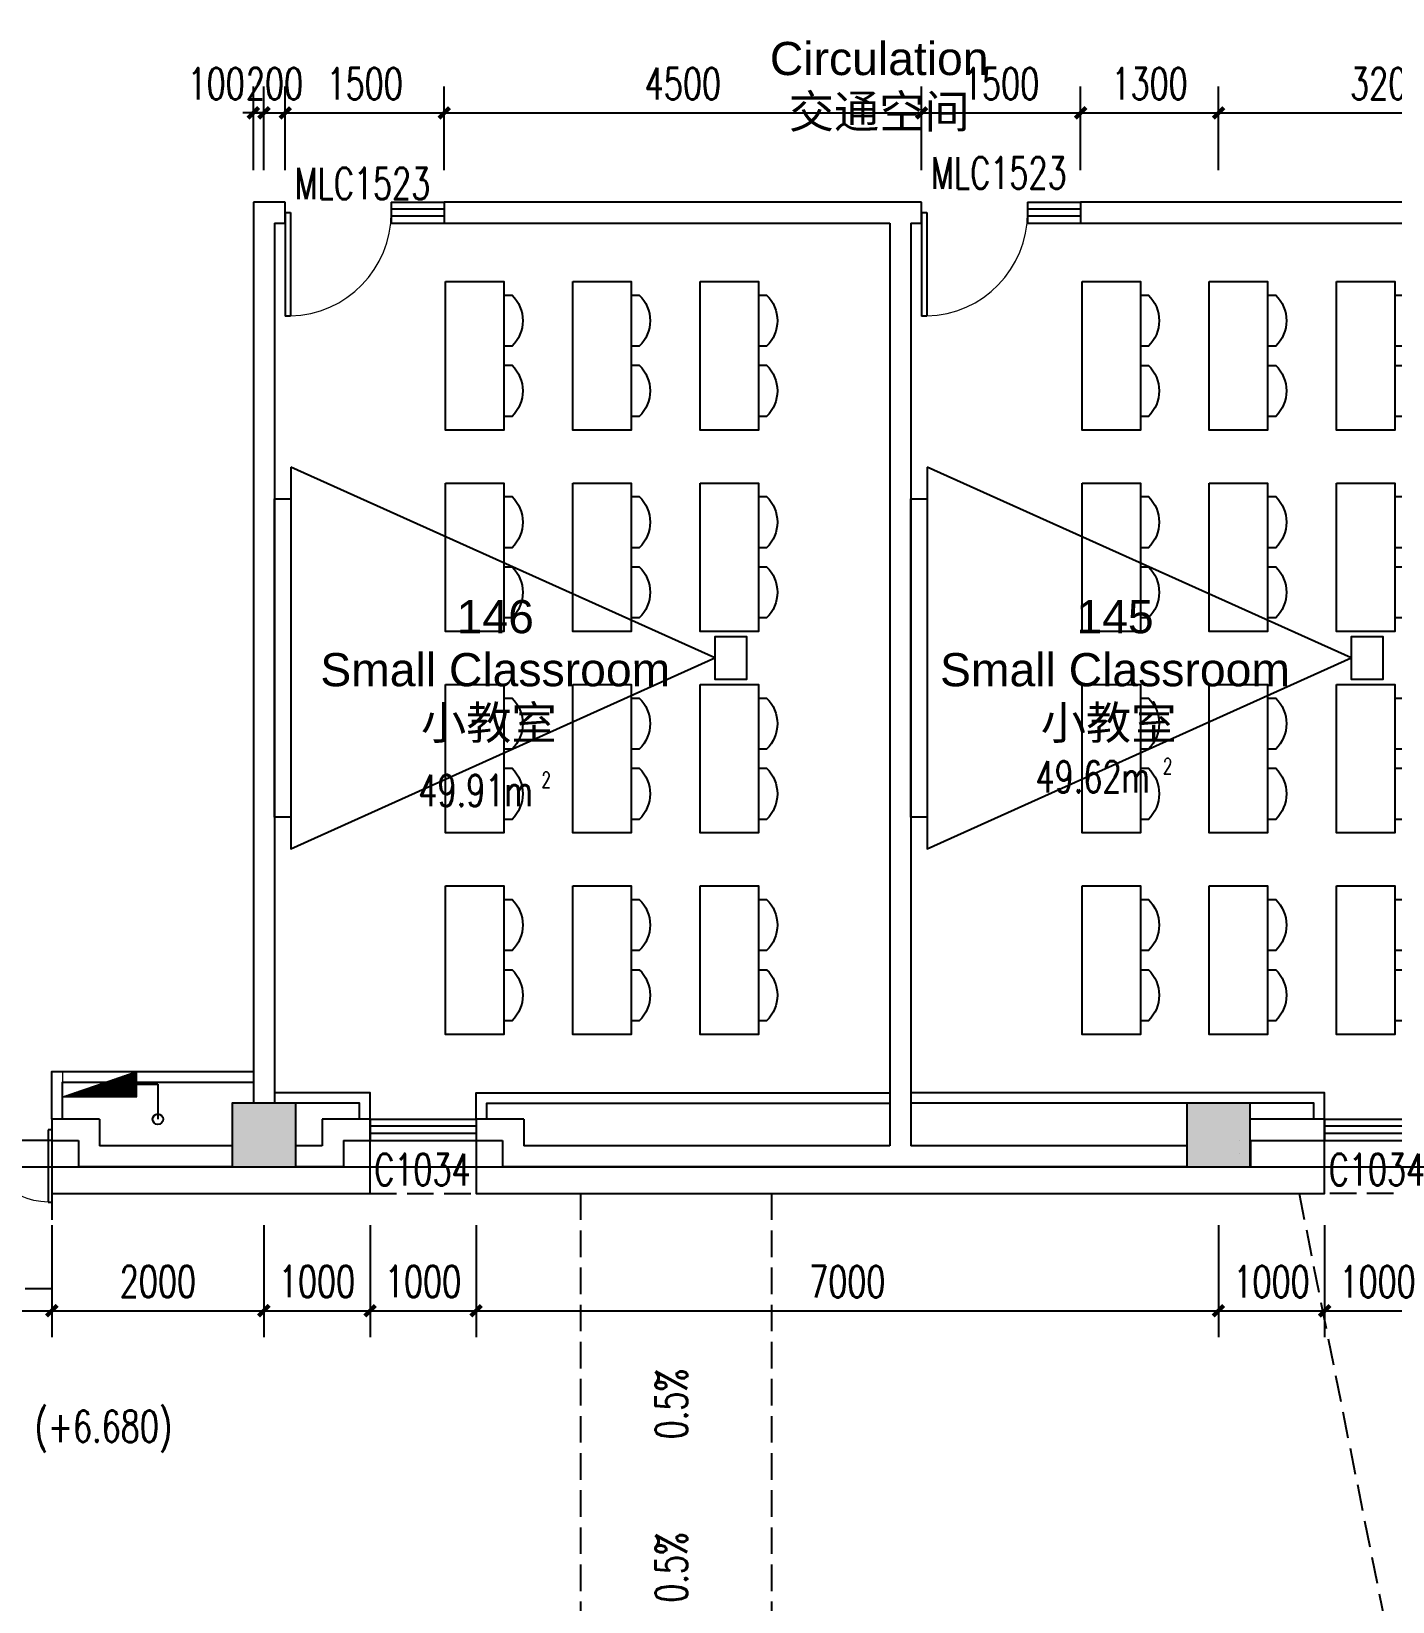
# Model space of a CAD drawing. Header units: inches. Extents: x -97096 to 280004, y -37912 to 97116.
# Drawn here: x -41192 to -28359, y 25900 to 40709 of the extents above; entities that cross this region are included whole.
import ezdxf
from ezdxf.enums import TextEntityAlignment as Align

# ---------------------------------------------------------------- set-up
doc = ezdxf.new("R2010")
doc.units = ezdxf.units.IN
doc.header["$LTSCALE"] = 1000
doc.header["$MEASUREMENT"] = 0
doc.linetypes.add('DASH', pattern=[0.35, 0.25, -0.1])
for name, color, linetype in [('A-DETL-NOTE', 1, 'Continuous'), ('an-furniture', 253, 'Continuous'), ('COLUMN', 2, 'Continuous'), ('DIM_SYMB', 3, 'Continuous'), ('PUB_DIM', 3, 'Continuous'), ('PUB_HATCH', 253, 'Continuous'), ('PUB_TEXT', 7, 'Continuous'), ('S-XP', 1, 'Continuous'), ('S-XP-LG', 32, 'Continuous'), ('SEE', 5, 'Continuous'), ('SLAB', 60, 'Continuous'), ('SPACE', 7, 'Continuous'), ('STAIR', 3, 'Continuous'), ('SURFACE', 6, 'Continuous'), ('SURFACE-INT', 62, 'Continuous'), ('WALL', 2, 'Continuous'), ('WINDOW', 4, 'Continuous'), ('WINDOW_TEXT', 7, 'Continuous')]:
    doc.layers.add(name, color=color, linetype=linetype)
doc.layers.add('S-XIAO', color=30, linetype='Continuous', lineweight=5)
doc.styles.add('510p-01$0$Arial_2', font='arial.ttf', dxfattribs={"height": 6.392964})
doc.styles.add('510p-01$0$MRY-Bullet', font='arial.ttf')
doc.styles.add('_TCH_DIM', font='SIMPLEX', dxfattribs={"bigfont": 'GBCBIG'})
doc.styles.add('_TCH_DIM_T3', font='SIMPLEX', dxfattribs={"width": 0.705882, "bigfont": 'GBCBIG'})
doc.styles.add('_TCH_SPACE', font='SIMPLEX', dxfattribs={"bigfont": 'GBCBIG'})
doc.styles.add('_TCH_WINDOW', font='SIMPLEX', dxfattribs={"bigfont": 'GBCBIG'})
doc.dimstyles.new('_TCH_ARCH&&100', dxfattribs={"dimtxt": 297.5, "dimasz": 100, "dimexe": 250, "dimexo": 300, "dimgap": 126.25, "dimtad": 1, "dimdec": 0, "dimzin": 0, "dimdsep": 46, "dimtxsty": '_TCH_DIM_T3', "dimblk": 'ARCHTICK', "dimcen": 0.09, "dimclrt": 7, "dimazin": 2, "dimtfac": 1, "dimtdec": 0, "dimtix": 1, "dimtmove": 2, "dimatfit": 3, "dimfxl": 1, "dimtolj": 1, "dimtzin": 0, "dimarcsym": 0})

# ---------------------------------------------------------------- blocks, each defined once
blk = doc.blocks.new('sm-clsrm')
at = {"layer": 'an-furniture'}
for points in [[(-4563, 2640), (-4639, 2640, -0.421053), (-4639, 3122), (-4563, 3122)], [(-3363, 2640), (-3439, 2640, -0.421053), (-3439, 3122), (-3363, 3122)], [(-2163, 2640), (-2239, 2640, -0.421053), (-2239, 3122), (-2163, 3122)], [(-4563, 1978), (-4639, 1978, -0.421053), (-4639, 2460), (-4563, 2460)], [(-3363, 1978), (-3439, 1978, -0.421053), (-3439, 2460), (-3363, 2460)], [(-2163, 1978), (-2239, 1978, -0.421053), (-2239, 2460), (-2163, 2460)], [(-4563, 740), (-4639, 740, -0.421053), (-4639, 1222), (-4563, 1222)], [(-3363, 740), (-3439, 740, -0.421053), (-3439, 1222), (-3363, 1222)], [(-2163, 740), (-2239, 740, -0.421053), (-2239, 1222), (-2163, 1222)], [(-4563, 78), (-4639, 78, -0.421053), (-4639, 560), (-4563, 560)], [(-3363, 78), (-3439, 78, -0.421053), (-3439, 560), (-3363, 560)], [(-2163, 78), (-2239, 78, -0.421053), (-2239, 560), (-2163, 560)], [(-4563, -1160), (-4639, -1160, -0.421053), (-4639, -678), (-4563, -678)], [(-3363, -1160), (-3439, -1160, -0.421053), (-3439, -678), (-3363, -678)], [(-2163, -1160), (-2239, -1160, -0.421053), (-2239, -678), (-2163, -678)], [(-4563, -1822), (-4639, -1822, -0.421053), (-4639, -1340), (-4563, -1340)], [(-3363, -1822), (-3439, -1822, -0.421053), (-3439, -1340), (-3363, -1340)], [(-2163, -1822), (-2239, -1822, -0.421053), (-2239, -1340), (-2163, -1340)], [(-4563, -3060), (-4639, -3060, -0.421053), (-4639, -2578), (-4563, -2578)], [(-3363, -3060), (-3439, -3060, -0.421053), (-3439, -2578), (-3363, -2578)], [(-2163, -3060), (-2239, -3060, -0.421053), (-2239, -2578), (-2163, -2578)], [(-4563, -3722), (-4639, -3722, -0.421053), (-4639, -3240), (-4563, -3240)], [(-3363, -3722), (-3439, -3722, -0.421053), (-3439, -3240), (-3363, -3240)], [(-2163, -3722), (-2239, -3722, -0.421053), (-2239, -3240), (-2163, -3240)]]:
    blk.add_lwpolyline(points, format="xyb", dxfattribs=at)
for points in [[(-4013, 1850), (-4563, 1850), (-4563, 3250), (-4013, 3250)], [(-2813, 1850), (-3363, 1850), (-3363, 3250), (-2813, 3250)], [(-1613, 1850), (-2163, 1850), (-2163, 3250), (-1613, 3250)], [(-152, -2100), (-152, 1500), (-4152, -300), (-4152, -100), (-4452, -100), (-4452, -500), (-4152, -500), (-4152, -300)], [(-4013, -50), (-4563, -50), (-4563, 1350), (-4013, 1350)], [(-2813, -50), (-3363, -50), (-3363, 1350), (-2813, 1350)], [(-1613, -50), (-2163, -50), (-2163, 1350), (-1613, 1350)], [(-152, 1200), (0, 1200), (0, -1800), (-152, -1800)], [(-4013, -1950), (-4563, -1950), (-4563, -550), (-4013, -550)], [(-2813, -1950), (-3363, -1950), (-3363, -550), (-2813, -550)], [(-1613, -1950), (-2163, -1950), (-2163, -550), (-1613, -550)], [(-4013, -3850), (-4563, -3850), (-4563, -2450), (-4013, -2450)], [(-2813, -3850), (-3363, -3850), (-3363, -2450), (-2813, -2450)], [(-1613, -3850), (-2163, -3850), (-2163, -2450), (-1613, -2450)]]:
    blk.add_lwpolyline(points, close=True, dxfattribs=at)
blk = doc.blocks.new('xiao2')
at = {"layer": 'S-XIAO', "linetype": 'Continuous'}
h = blk.add_hatch(dxfattribs=at)
h.set_pattern_fill('ANSI31', color=256, scale=10, angle=152.1447, style=0)
h.set_pattern_definition([(44.999815, (55471.2533, 434076.4532), (-0.8838806224, 0.8838863305), [])])
h.paths.add_polyline_path([(-345224, 932668), (-344524, 932668), (-344524, 932908)])
blk.add_lwpolyline([(-345224, 932668), (-344524, 932668), (-344524, 932908), (-345224, 932908)], close=True, dxfattribs=at)
at = {"layer": 'S-XP'}
for p, q in [((-344524, 932788), (-344324, 932788)), ((-344324, 932788), (-344324, 932458, -1000))]:
    blk.add_line(p, q, dxfattribs=at)
at = {"layer": 'S-XP-LG'}
blk.add_circle((-344324, 932458, -1000), 50, dxfattribs=at)
blk = doc.blocks.new('510p-01$0$material tag')
blk = doc.blocks.new('_ArchTick')
at = {"color": 0, "linetype": 'ByBlock', "const_width": 0.4}
blk.add_lwpolyline([(-0.5, -0.5), (0.5, 0.5)], dxfattribs=at)
blk = doc.blocks.new('*D412')
at = {"layer": 'Defpoints', "color": 0, "transparency": 16777216}
for p in [(-39000, 39941), (-39100, 39100), (-39000, 39100)]:
    blk.add_point(p, dxfattribs=at)
at = {"layer": 'PUB_DIM', "color": 0, "lineweight": -2, "transparency": 16777216}
for p, q in [((-39100, 39400), (-39100, 40191)), ((-39000, 39400), (-39000, 40191)), ((-39100, 39941), (-39200, 39941)), ((-39100, 39941), (-39000, 39941)), ((-39000, 39941), (-38900, 39941))]:
    blk.add_line(p, q, dxfattribs=at)
at = {"layer": 'PUB_DIM', "color": 0, "lineweight": -2, "transparency": 16777216, "xscale": 100, "yscale": 100, "zscale": 100}
blk.add_blockref('_ArchTick', (-39100, 39941), dxfattribs=at)
at = {"layer": 'PUB_DIM', "color": 0, "lineweight": -2, "transparency": 16777216, "xscale": 100, "yscale": 100, "zscale": 100, "rotation": 180}
blk.add_blockref('_ArchTick', (-39000, 39941), dxfattribs=at)
at = {"layer": 'PUB_DIM', "color": 7, "transparency": 16777216, "insert": (-39450, 40216), "char_height": 297.5, "attachment_point": 5, "style": '_TCH_DIM_T3'}
blk.add_mtext('\\A1;100', dxfattribs=at)
blk = doc.blocks.new('*D413')
at = {"layer": 'Defpoints', "color": 0, "transparency": 16777216}
for p in [(-38800, 39941), (-39000, 39100), (-38800, 39100)]:
    blk.add_point(p, dxfattribs=at)
at = {"layer": 'PUB_DIM', "color": 0, "lineweight": -2, "transparency": 16777216}
for p, q in [((-39000, 39400), (-39000, 40191)), ((-38800, 39400), (-38800, 40191)), ((-39000, 39941), (-39100, 39941)), ((-39000, 39941), (-38800, 39941)), ((-38800, 39941), (-38700, 39941))]:
    blk.add_line(p, q, dxfattribs=at)
at = {"layer": 'PUB_DIM', "color": 0, "lineweight": -2, "transparency": 16777216, "xscale": 100, "yscale": 100, "zscale": 100}
blk.add_blockref('_ArchTick', (-39000, 39941), dxfattribs=at)
at = {"layer": 'PUB_DIM', "color": 0, "lineweight": -2, "transparency": 16777216, "xscale": 100, "yscale": 100, "zscale": 100, "rotation": 180}
blk.add_blockref('_ArchTick', (-38800, 39941), dxfattribs=at)
at = {"layer": 'PUB_DIM', "color": 7, "transparency": 16777216, "insert": (-38900, 40216), "char_height": 297.5, "attachment_point": 5, "style": '_TCH_DIM_T3'}
blk.add_mtext('\\A1;200', dxfattribs=at)
blk = doc.blocks.new('*D414')
at = {"layer": 'Defpoints', "color": 0, "transparency": 16777216}
for p in [(-37300, 39941), (-38800, 39100), (-37300, 39100)]:
    blk.add_point(p, dxfattribs=at)
at = {"layer": 'PUB_DIM', "color": 0, "lineweight": -2, "transparency": 16777216}
for p, q in [((-38800, 39400), (-38800, 40191)), ((-37300, 39400), (-37300, 40191)), ((-38800, 39941), (-37300, 39941))]:
    blk.add_line(p, q, dxfattribs=at)
at = {"layer": 'PUB_DIM', "color": 0, "lineweight": -2, "transparency": 16777216, "xscale": 100, "yscale": 100, "zscale": 100, "rotation": 180}
blk.add_blockref('_ArchTick', (-38800, 39941), dxfattribs=at)
at = {"layer": 'PUB_DIM', "color": 0, "lineweight": -2, "transparency": 16777216, "xscale": 100, "yscale": 100, "zscale": 100}
blk.add_blockref('_ArchTick', (-37300, 39941), dxfattribs=at)
at = {"layer": 'PUB_DIM', "color": 7, "transparency": 16777216, "insert": (-38050, 40216), "char_height": 297.5, "attachment_point": 5, "style": '_TCH_DIM_T3'}
blk.add_mtext('\\A1;1500', dxfattribs=at)
blk = doc.blocks.new('*D415')
at = {"layer": 'Defpoints', "color": 0, "transparency": 16777216}
for p in [(-32800, 39941), (-37300, 39100), (-32800, 39100)]:
    blk.add_point(p, dxfattribs=at)
at = {"layer": 'PUB_DIM', "color": 0, "lineweight": -2, "transparency": 16777216}
for p, q in [((-37300, 39400), (-37300, 40191)), ((-32800, 39400), (-32800, 40191)), ((-37300, 39941), (-32800, 39941))]:
    blk.add_line(p, q, dxfattribs=at)
at = {"layer": 'PUB_DIM', "color": 0, "lineweight": -2, "transparency": 16777216, "xscale": 100, "yscale": 100, "zscale": 100, "rotation": 180}
blk.add_blockref('_ArchTick', (-37300, 39941), dxfattribs=at)
at = {"layer": 'PUB_DIM', "color": 0, "lineweight": -2, "transparency": 16777216, "xscale": 100, "yscale": 100, "zscale": 100}
blk.add_blockref('_ArchTick', (-32800, 39941), dxfattribs=at)
at = {"layer": 'PUB_DIM', "color": 7, "transparency": 16777216, "insert": (-35050, 40216), "char_height": 297.5, "attachment_point": 5, "style": '_TCH_DIM_T3'}
blk.add_mtext('\\A1;4500', dxfattribs=at)
blk = doc.blocks.new('*D416')
at = {"layer": 'Defpoints', "color": 0, "transparency": 16777216}
for p in [(-31300, 39941), (-32800, 39100), (-31300, 39100)]:
    blk.add_point(p, dxfattribs=at)
at = {"layer": 'PUB_DIM', "color": 0, "lineweight": -2, "transparency": 16777216}
for p, q in [((-32800, 39400), (-32800, 40191)), ((-31300, 39400), (-31300, 40191)), ((-32800, 39941), (-31300, 39941))]:
    blk.add_line(p, q, dxfattribs=at)
at = {"layer": 'PUB_DIM', "color": 0, "lineweight": -2, "transparency": 16777216, "xscale": 100, "yscale": 100, "zscale": 100, "rotation": 180}
blk.add_blockref('_ArchTick', (-32800, 39941), dxfattribs=at)
at = {"layer": 'PUB_DIM', "color": 0, "lineweight": -2, "transparency": 16777216, "xscale": 100, "yscale": 100, "zscale": 100}
blk.add_blockref('_ArchTick', (-31300, 39941), dxfattribs=at)
at = {"layer": 'PUB_DIM', "color": 7, "transparency": 16777216, "insert": (-32050, 40216), "char_height": 297.5, "attachment_point": 5, "style": '_TCH_DIM_T3'}
blk.add_mtext('\\A1;1500', dxfattribs=at)
blk = doc.blocks.new('*D417')
at = {"layer": 'Defpoints', "color": 0, "transparency": 16777216}
for p in [(-30000, 39941), (-31300, 39100), (-30000, 39100)]:
    blk.add_point(p, dxfattribs=at)
at = {"layer": 'PUB_DIM', "color": 0, "lineweight": -2, "transparency": 16777216}
for p, q in [((-31300, 39400), (-31300, 40191)), ((-30000, 39400), (-30000, 40191)), ((-31300, 39941), (-30000, 39941))]:
    blk.add_line(p, q, dxfattribs=at)
at = {"layer": 'PUB_DIM', "color": 0, "lineweight": -2, "transparency": 16777216, "xscale": 100, "yscale": 100, "zscale": 100, "rotation": 180}
blk.add_blockref('_ArchTick', (-31300, 39941), dxfattribs=at)
at = {"layer": 'PUB_DIM', "color": 0, "lineweight": -2, "transparency": 16777216, "xscale": 100, "yscale": 100, "zscale": 100}
blk.add_blockref('_ArchTick', (-30000, 39941), dxfattribs=at)
at = {"layer": 'PUB_DIM', "color": 7, "transparency": 16777216, "insert": (-30650, 40216), "char_height": 297.5, "attachment_point": 5, "style": '_TCH_DIM_T3'}
blk.add_mtext('\\A1;1300', dxfattribs=at)
blk = doc.blocks.new('*D418')
at = {"layer": 'Defpoints', "color": 0, "transparency": 16777216}
for p in [(-26800, 39941), (-30000, 39100), (-26800, 39100)]:
    blk.add_point(p, dxfattribs=at)
at = {"layer": 'PUB_DIM', "color": 0, "lineweight": -2, "transparency": 16777216}
for p, q in [((-30000, 39400), (-30000, 40191)), ((-26800, 39400), (-26800, 40191)), ((-30000, 39941), (-26800, 39941))]:
    blk.add_line(p, q, dxfattribs=at)
at = {"layer": 'PUB_DIM', "color": 0, "lineweight": -2, "transparency": 16777216, "xscale": 100, "yscale": 100, "zscale": 100, "rotation": 180}
blk.add_blockref('_ArchTick', (-30000, 39941), dxfattribs=at)
at = {"layer": 'PUB_DIM', "color": 0, "lineweight": -2, "transparency": 16777216, "xscale": 100, "yscale": 100, "zscale": 100}
blk.add_blockref('_ArchTick', (-26800, 39941), dxfattribs=at)
at = {"layer": 'PUB_DIM', "color": 7, "transparency": 16777216, "insert": (-28400, 40216), "char_height": 297.5, "attachment_point": 5, "style": '_TCH_DIM_T3'}
blk.add_mtext('\\A1;3200', dxfattribs=at)
blk = doc.blocks.new('*D459')
at = {"layer": 'Defpoints', "color": 0, "transparency": 16777216}
for p in [(-43000, 29749), (-41000, 29749), (-41000, 28644)]:
    blk.add_point(p, dxfattribs=at)
at = {"layer": 'PUB_DIM', "color": 0, "lineweight": -2, "transparency": 16777216}
for p, q in [((-43000, 29449), (-43000, 28394)), ((-41000, 29449), (-41000, 28394)), ((-43000, 28644), (-41000, 28644))]:
    blk.add_line(p, q, dxfattribs=at)
at = {"layer": 'PUB_DIM', "color": 0, "lineweight": -2, "transparency": 16777216, "xscale": 100, "yscale": 100, "zscale": 100}
for p, rotation in [((-43000, 28644), 179.9965675567384), ((-41000, 28644), 359.9965675567384)]:
    blk.add_blockref('_ArchTick', p, dxfattribs=dict(at, rotation=rotation))
at = {"layer": 'PUB_DIM', "color": 7, "transparency": 16777216, "insert": (-42000, 28919), "char_height": 297.5, "attachment_point": 5, "rotation": 359.9966, "style": '_TCH_DIM_T3'}
blk.add_mtext('\\A1;2000', dxfattribs=at)
blk = doc.blocks.new('*D460')
at = {"layer": 'Defpoints', "color": 0, "transparency": 16777216}
for p in [(-41000, 29749), (-39000, 29749), (-39000, 28644)]:
    blk.add_point(p, dxfattribs=at)
at = {"layer": 'PUB_DIM', "color": 0, "lineweight": -2, "transparency": 16777216}
for p, q in [((-41000, 29449), (-41000, 28394)), ((-39000, 29449), (-39000, 28394)), ((-41000, 28644), (-39000, 28644))]:
    blk.add_line(p, q, dxfattribs=at)
at = {"layer": 'PUB_DIM', "color": 0, "lineweight": -2, "transparency": 16777216, "xscale": 100, "yscale": 100, "zscale": 100}
for p, rotation in [((-41000, 28644), 179.9965675567383), ((-39000, 28644), 359.9965675567383)]:
    blk.add_blockref('_ArchTick', p, dxfattribs=dict(at, rotation=rotation))
at = {"layer": 'PUB_DIM', "color": 7, "transparency": 16777216, "insert": (-40000, 28919), "char_height": 297.5, "attachment_point": 5, "rotation": 359.9966, "style": '_TCH_DIM_T3'}
blk.add_mtext('\\A1;2000', dxfattribs=at)
blk = doc.blocks.new('*D461')
at = {"layer": 'Defpoints', "color": 0, "transparency": 16777216}
for p in [(-39000, 29749), (-38000, 29749), (-38000, 28644)]:
    blk.add_point(p, dxfattribs=at)
at = {"layer": 'PUB_DIM', "color": 0, "lineweight": -2, "transparency": 16777216}
for p, q in [((-39000, 29449), (-39000, 28394)), ((-38000, 29449), (-38000, 28394)), ((-39000, 28644), (-38000, 28644))]:
    blk.add_line(p, q, dxfattribs=at)
at = {"layer": 'PUB_DIM', "color": 0, "lineweight": -2, "transparency": 16777216, "xscale": 100, "yscale": 100, "zscale": 100}
for p, rotation in [((-39000, 28644), 179.9965675567383), ((-38000, 28644), 359.9965675567382)]:
    blk.add_blockref('_ArchTick', p, dxfattribs=dict(at, rotation=rotation))
at = {"layer": 'PUB_DIM', "color": 7, "transparency": 16777216, "insert": (-38500, 28919), "char_height": 297.5, "attachment_point": 5, "rotation": 359.9966, "style": '_TCH_DIM_T3'}
blk.add_mtext('\\A1;1000', dxfattribs=at)
blk = doc.blocks.new('*D462')
at = {"layer": 'Defpoints', "color": 0, "transparency": 16777216}
for p in [(-38000, 29749), (-37000, 29749), (-37000, 28644)]:
    blk.add_point(p, dxfattribs=at)
at = {"layer": 'PUB_DIM', "color": 0, "lineweight": -2, "transparency": 16777216}
for p, q in [((-38000, 29449), (-38000, 28394)), ((-37000, 29449), (-37000, 28394)), ((-38000, 28644), (-37000, 28644))]:
    blk.add_line(p, q, dxfattribs=at)
at = {"layer": 'PUB_DIM', "color": 0, "lineweight": -2, "transparency": 16777216, "xscale": 100, "yscale": 100, "zscale": 100}
for p, rotation in [((-38000, 28644), 179.9965675567385), ((-37000, 28644), 359.9965675567385)]:
    blk.add_blockref('_ArchTick', p, dxfattribs=dict(at, rotation=rotation))
at = {"layer": 'PUB_DIM', "color": 7, "transparency": 16777216, "insert": (-37500, 28919), "char_height": 297.5, "attachment_point": 5, "rotation": 359.9966, "style": '_TCH_DIM_T3'}
blk.add_mtext('\\A1;1000', dxfattribs=at)
blk = doc.blocks.new('*D463')
at = {"layer": 'Defpoints', "color": 0, "transparency": 16777216}
for p in [(-37000, 29749), (-30000, 29749), (-30000, 28643)]:
    blk.add_point(p, dxfattribs=at)
at = {"layer": 'PUB_DIM', "color": 0, "lineweight": -2, "transparency": 16777216}
for p, q in [((-37000, 29449), (-37000, 28394)), ((-30000, 29449), (-30000, 28393)), ((-37000, 28644), (-30000, 28643))]:
    blk.add_line(p, q, dxfattribs=at)
at = {"layer": 'PUB_DIM', "color": 0, "lineweight": -2, "transparency": 16777216, "xscale": 100, "yscale": 100, "zscale": 100}
for p, rotation in [((-37000, 28644), 179.9965675567384), ((-30000, 28643), 359.9965675567384)]:
    blk.add_blockref('_ArchTick', p, dxfattribs=dict(at, rotation=rotation))
at = {"layer": 'PUB_DIM', "color": 7, "transparency": 16777216, "insert": (-33500, 28918), "char_height": 297.5, "attachment_point": 5, "rotation": 359.9966, "style": '_TCH_DIM_T3'}
blk.add_mtext('\\A1;7000', dxfattribs=at)
blk = doc.blocks.new('*D464')
at = {"layer": 'Defpoints', "color": 0, "transparency": 16777216}
for p in [(-30000, 29749), (-29000, 29749), (-29000, 28643)]:
    blk.add_point(p, dxfattribs=at)
at = {"layer": 'PUB_DIM', "color": 0, "lineweight": -2, "transparency": 16777216}
for p, q in [((-30000, 29449), (-30000, 28393)), ((-29000, 29449), (-29000, 28393)), ((-30000, 28643), (-29000, 28643))]:
    blk.add_line(p, q, dxfattribs=at)
at = {"layer": 'PUB_DIM', "color": 0, "lineweight": -2, "transparency": 16777216, "xscale": 100, "yscale": 100, "zscale": 100}
for p, rotation in [((-30000, 28643), 179.9965675567383), ((-29000, 28643), 359.9965675567383)]:
    blk.add_blockref('_ArchTick', p, dxfattribs=dict(at, rotation=rotation))
at = {"layer": 'PUB_DIM', "color": 7, "transparency": 16777216, "insert": (-29500, 28918), "char_height": 297.5, "attachment_point": 5, "rotation": 359.9966, "style": '_TCH_DIM_T3'}
blk.add_mtext('\\A1;1000', dxfattribs=at)
blk = doc.blocks.new('*D465')
at = {"layer": 'Defpoints', "color": 0, "transparency": 16777216}
for p in [(-29000, 29749), (-28000, 29749), (-28000, 28643)]:
    blk.add_point(p, dxfattribs=at)
at = {"layer": 'PUB_DIM', "color": 0, "lineweight": -2, "transparency": 16777216}
for p, q in [((-29000, 29449), (-29000, 28393)), ((-28000, 29449), (-28000, 28393)), ((-29000, 28643), (-28000, 28643))]:
    blk.add_line(p, q, dxfattribs=at)
at = {"layer": 'PUB_DIM', "color": 0, "lineweight": -2, "transparency": 16777216, "xscale": 100, "yscale": 100, "zscale": 100}
for p, rotation in [((-29000, 28643), 179.9965675567385), ((-28000, 28643), 359.9965675567385)]:
    blk.add_blockref('_ArchTick', p, dxfattribs=dict(at, rotation=rotation))
at = {"layer": 'PUB_DIM', "color": 7, "transparency": 16777216, "insert": (-28500, 28918), "char_height": 297.5, "attachment_point": 5, "rotation": 359.9966, "style": '_TCH_DIM_T3'}
blk.add_mtext('\\A1;1000', dxfattribs=at)
blk = doc.blocks.new('_FZH')
blk.add_lwpolyline([(-0.5, -0.5), (0.5, -0.5), (0.5, 0.5), (-0.5, 0.5)], close=True)
at = {"layer": 'PUB_HATCH'}
blk.add_solid([(-0.5, -0.5), (0.5, -0.5), (-0.5, 0.5), (0.5, 0.5)], dxfattribs=at)
blk = doc.blocks.new('$DorLib2D$00000001')
for p, q in [((0.45, 0.975), (0.5, 0.975)), ((0.45, 0), (0.45, 0.975)), ((0.5, 0), (0.5, 0.975)), ((0.5, 0), (0.45, 0))]:
    blk.add_line(p, q)
at = {"lineweight": 13}
blk.add_arc((0.475, 0), 0.975, 91.4693, 180, dxfattribs=at)
blk = doc.blocks.new('$TCHSYS$WIN2D')
for p, q in [((-0.5, 0.5), (0.5, 0.5)), ((-0.5, 0.5), (-0.5, -0.5)), ((0.5, 0.5), (0.5, -0.5)), ((0.5, 0.167), (-0.5, 0.167)), ((0.5, -0.167), (-0.5, -0.167)), ((-0.5, -0.5), (0.5, -0.5))]:
    blk.add_line(p, q)
blk = doc.blocks.new('$DorLib2D$00000002')
for p, q in [((-0.5, 0), (-0.5, 0.4875)), ((-0.475, 0.4875), (-0.5, 0.4875)), ((-0.475, 0), (-0.475, 0.4875)), ((0.475, 0), (0.475, 0.4875)), ((0.475, 0.4875), (0.5, 0.4875)), ((0.5, 0), (0.5, 0.4875)), ((-0.5, 0), (-0.475, 0)), ((0.5, 0), (0.475, 0))]:
    blk.add_line(p, q)
at = {"lineweight": 13}
for centre, start, end in [((-0.4875, 0), 0, 88.53072), ((0.4875, 0), 91.46928, 180)]:
    blk.add_arc(centre, 0.4875, start, end, dxfattribs=at)

msp = doc.modelspace()

# ---------------------------------------------------------------- linework, layer by layer
at = {"layer": 'DIM_SYMB'}
for points in [[(-34904.3, 28542.3, 0, 0, 0), (-34904.3, 27300, 80, 0, 0), (-34904.3, 27000, 0, 0, 0)], [(-34904.3, 25457.7, 0, 0, 0), (-34904.3, 26700, 80, 0, 0), (-34904.3, 27000, 0, 0, 0)]]:
    msp.add_lwpolyline(points, format="xyseb", dxfattribs=at)
at = {"layer": 'SEE', "linetype": 'DASH'}
for p, q in [((-38000, 29750), (-37000, 29749.9)), ((-28000, 29750), (-29000, 29750.1))]:
    msp.add_line(p, q, dxfattribs=at)
msp.add_lwpolyline([(-41000, 29750), (-41000, 28850), (-43000, 28850), (-43000, 29750)], dxfattribs=at)
msp.add_lwpolyline([(-36013.8, 29749.9), (-34213.8, 29749.9), (-34213.8, 24249.9), (-36013.8, 24249.9)], close=True, dxfattribs=at)
at = {"layer": 'SLAB'}
msp.add_lwpolyline([(10489, 49200), (-12200, 49200), (-12200, 48450), (-12800, 48450), (-12800, 60000), (-45700, 60000), (-45700, 48000), (-24250, 48000), (-24250, 42000), (-54700, 42000), (-54700, 30000), (-16750, 30000), (-16750, 24000)], dxfattribs=at)
at = {"layer": 'STAIR', "linetype": 'DASH'}
msp.add_line((-29240.1, 29750), (-28140.1, 24250), dxfattribs=at)
at = {"layer": 'SURFACE'}
for points in [[(-41000, 30250), (-41000, 29750), (-38000, 29750), (-38000, 30250)], [(-37000, 30250), (-37000, 29750), (-29000, 29750), (-29000, 30250)]]:
    msp.add_lwpolyline(points, dxfattribs=at)
at = {"layer": 'SURFACE-INT'}
for points in [[(-41000, 30450), (-41000, 30900), (-39100, 30900)], [(-40900, 30450), (-40900, 30800), (-39100, 30800)], [(-38000, 30450), (-38000, 30700), (-38900, 30700)], [(-37000, 30450), (-37000, 30700), (-33100, 30700)], [(-29000, 30450), (-29000, 30700), (-32900, 30700)], [(-38100, 30450), (-38100, 30600), (-38900, 30600)], [(-36900, 30450), (-36900, 30600), (-33100, 30600)], [(-29100, 30450), (-29100, 30600), (-32900, 30600)]]:
    msp.add_lwpolyline(points, dxfattribs=at)
at = {"layer": 'WALL'}
for p, q in [((-39100, 39100), (-39100, 30600)), ((-38800, 39100), (-39100, 39100)), ((-38800, 38900), (-38800, 39100)), ((-33000, 39100), (-37300, 39100)), ((-37300, 39100), (-37300, 38900)), ((-32800, 39100), (-33000, 39100)), ((-32800, 38900), (-32800, 39100)), ((-27000, 39100), (-31300, 39100)), ((-31300, 39100), (-31300, 38900)), ((-38900, 38900), (-38900, 30600)), ((-38900, 38900), (-38800, 38900)), ((-37300, 38900), (-33100, 38900)), ((-33100, 38900), (-33100, 30200)), ((-32900, 38900), (-32900, 30200)), ((-32900, 38900), (-32800, 38900)), ((-31300, 38900), (-27100, 38900)), ((-40550, 30450), (-41000, 30450)), ((-41000, 30450), (-41000, 30250)), ((-40550, 30450), (-40550, 30200)), ((-38000, 30450), (-38450, 30450)), ((-38450, 30450), (-38450, 30200)), ((-38000, 30250), (-38000, 30450)), ((-36550, 30450), (-37000, 30450)), ((-37000, 30450), (-37000, 30250)), ((-36550, 30450), (-36550, 30200)), ((-29000, 30450), (-29700, 30450)), ((-29000, 30250), (-29000, 30450)), ((-41000, 30250), (-40750, 30250)), ((-40750, 30250), (-40750, 30000)), ((-38250, 30250), (-38000, 30250)), ((-38250, 30250), (-38250, 30000)), ((-37000, 30250), (-36750, 30250)), ((-36750, 30250), (-36750, 30000)), ((-29797.9, 30250), (-29797.9, 30250)), ((-29700, 30250), (-29000, 30250)), ((-29697.9, 30250), (-29697.9, 30000)), ((-39300, 30200), (-40550, 30200)), ((-38450, 30200), (-38700, 30200)), ((-33100, 30200), (-36550, 30200)), ((-30300, 30200), (-32900, 30200)), ((-29797.9, 30125), (-29797.9, 30125)), ((-39300, 30000), (-40750, 30000)), ((-38250, 30000), (-38700, 30000)), ((-33000, 30000), (-36750, 30000)), ((-30300, 30000), (-33000, 30000)), ((-29797.9, 30000), (-29797.9, 30000)), ((-29697.9, 30000), (-29700, 30000))]:
    msp.add_line(p, q, dxfattribs=at)
at = {"layer": 'WINDOW'}
msp.add_line((-41000, 30250), (-42400, 30250), dxfattribs=at)

# ---------------------------------------------------------------- block references
at = {"rotation": 0.0001850067465467144}
msp.add_blockref('xiao2', (304327.1, -902007.1), dxfattribs=at)
at = {"layer": 'A-DETL-NOTE'}
ref = msp.add_blockref('510p-01$0$material tag', (-213578.7, -34878.4), dxfattribs=dict(at, xscale=3.125, yscale=3.125, zscale=3.125))
ref.add_attrib('ROOM_TAG', '147', dxfattribs={"layer": '0', "height": 312.5, "style": '510p-01$0$Arial_2'}).set_placement((-33199, 40953.8), align=Align.MIDDLE_CENTER)
ref.add_attrib('NAME_ENG', 'Circulation', dxfattribs={"layer": '0', "height": 312.5, "style": '510p-01$0$Arial_2'}).set_placement((-33199, 40453.8), align=Align.MIDDLE_CENTER)
ref.add_attrib('NAME_CN', '交通空间', dxfattribs={"layer": '0', "height": 312.5, "style": '510p-01$0$Arial_2'}).set_placement((-33199, 39953.8), align=Align.MIDDLE_CENTER)
ref = msp.add_blockref('510p-01$0$material tag', (-217198.7, -40642.5), dxfattribs=dict(at, xscale=3.125, yscale=3.125, zscale=3.125))
ref.add_attrib('ROOM_TAG', '146', dxfattribs={"layer": '0', "height": 312.5, "style": '510p-01$0$Arial_2'}).set_placement((-36819, 35189.7), align=Align.MIDDLE_CENTER)
ref.add_attrib('NAME_ENG', 'Small Classroom', dxfattribs={"layer": '0', "height": 312.5, "style": '510p-01$0$MRY-Bullet'}).set_placement((-36819, 34689.7), align=Align.MIDDLE_CENTER)
ref.add_attrib('NAME_CN', '小教室 ', dxfattribs={"layer": '0', "height": 312.5, "style": '510p-01$0$MRY-Bullet'}).set_placement((-36819, 34189.7), align=Align.MIDDLE_CENTER)
ref = msp.add_blockref('510p-01$0$material tag', (-211355.5, -40642.5), dxfattribs=dict(at, xscale=3.125, yscale=3.125, zscale=3.125))
ref.add_attrib('ROOM_TAG', '145', dxfattribs={"layer": '0', "height": 312.5, "style": '510p-01$0$Arial_2'}).set_placement((-30975.9, 35189.7), align=Align.MIDDLE_CENTER)
ref.add_attrib('NAME_ENG', 'Small Classroom', dxfattribs={"layer": '0', "height": 312.5, "style": '510p-01$0$MRY-Bullet'}).set_placement((-30975.9, 34689.7), align=Align.MIDDLE_CENTER)
ref.add_attrib('NAME_CN', '小教室 ', dxfattribs={"layer": '0', "height": 312.5, "style": '510p-01$0$MRY-Bullet'}).set_placement((-30975.9, 34189.7), align=Align.MIDDLE_CENTER)
at = {"layer": 'an-furniture', "rotation": 180}
for p in [(-38900, 34500.1), (-32900, 34500)]:
    msp.add_blockref('sm-clsrm', p, dxfattribs=at)
at = {"layer": 'COLUMN', "xscale": 600, "yscale": 600, "zscale": 600}
for p in [(-39000, 30300), (-30000, 30300)]:
    msp.add_blockref('_FZH', p, dxfattribs=at)
at = {"layer": 'WINDOW'}
for name, p, xscale, yscale, zscale in [('$TCHSYS$WIN2D', (-37550, 39000), 500, 200, 500), ('$TCHSYS$WIN2D', (-31550, 39000), 500, 200, 500), ('$DorLib2D$00000001', (-38300, 39000), -1000, -1000, -1000), ('$DorLib2D$00000001', (-32300, 39000), -1000, -1000, -1000)]:
    msp.add_blockref(name, p, dxfattribs=dict(at, xscale=xscale, yscale=yscale, zscale=zscale))
ref = msp.add_blockref('$TCHSYS$WIN2D', (-37500, 30350), dxfattribs=dict(at, xscale=-1000, yscale=-200, zscale=-1000, rotation=180))
ref.add_attrib('A', 'C1034', (-37960, 29826.2), dxfattribs={"layer": 'WINDOW_TEXT', "height": 297.5, "style": '_TCH_WINDOW', "width": 0.705882})
ref = msp.add_blockref('$TCHSYS$WIN2D', (-28500, 30350), dxfattribs=dict(at, xscale=-1000, yscale=-200, zscale=-1000, rotation=180))
ref.add_attrib('A', 'C1034', (-28960, 29826.2), dxfattribs={"layer": 'WINDOW_TEXT', "height": 297.5, "style": '_TCH_WINDOW', "width": 0.705882})
at = {"layer": 'WINDOW', "xscale": -1400, "yscale": 1400, "zscale": -1400, "rotation": 180}
msp.add_blockref('$DorLib2D$00000002', (-41700, 30350), dxfattribs=at)

# ---------------------------------------------------------------- texts
at = {"layer": 'PUB_TEXT', "style": '_TCH_DIM', "width": 0.705882}
for p in [(-35009.3, 27431.2), (-35009.3, 25888.8)]:
    msp.add_text('0.5%', height=297.5, rotation=90, dxfattribs=at).set_placement(p)
msp.add_text('(+6.680)', height=297.5, dxfattribs=at).set_placement((-41160.4, 27405))
at = {"layer": 'SPACE', "style": '_TCH_SPACE', "width": 0.705882}
for s, height, p in [('49.62m', 297.5, (-31724.6, 33530.3)), ('2', 148.8, (-30524.6, 33705.3)), ('49.91m', 297.5, (-37543.6, 33400.9)), ('2', 148.8, (-36383.6, 33575.9))]:
    msp.add_text(s, height=height, dxfattribs=at).set_placement(p)
at = {"layer": 'WINDOW_TEXT', "style": '_TCH_WINDOW', "width": 0.705882}
for p in [(-38710, 39126.2), (-32710, 39226.2)]:
    msp.add_text('MLC1523', height=297.5, dxfattribs=at).set_placement(p)

# ---------------------------------------------------------------- dimensions: what is measured, and where the dimension line sits
at = {"layer": 'PUB_DIM'}
dim = msp.add_linear_dim(base=(-39000, 39940.9), p1=(-39100, 39100), p2=(-39000, 39100), angle=0, dimstyle='_TCH_ARCH&&100', dxfattribs=at)
dim.commit()
dim.dimension.update_dxf_attribs({"geometry": '*D412', "text_midpoint": (-39450, 40215.9), "dimtype": 129})
for p1, p2, distance, picture, middle in [((-39000, 39100), (-38800, 39100), 840.9, '*D413', (-38900, 40215.9)), ((-38800, 39100), (-37300, 39100), 840.9, '*D414', (-38050, 40215.9)), ((-37300, 39100), (-32800, 39100), 840.9, '*D415', (-35050, 40215.9)), ((-32800, 39100), (-31300, 39100), 840.9, '*D416', (-32050, 40215.9)), ((-31300, 39100), (-30000, 39100), 840.9, '*D417', (-30650, 40215.9)), ((-30000, 39100), (-26800, 39100), 840.9, '*D418', (-28400, 40215.9)), ((-43000, 29749.5), (-41000, 29749.4), -1105.6, '*D459', (-42000, 28918.8)), ((-41000, 29749.4), (-39000, 29749.3), -1105.6, '*D460', (-40000.1, 28918.7)), ((-39000, 29749.3), (-38000, 29749.2), -1105.6, '*D461', (-38500.1, 28918.6)), ((-38000, 29749.2), (-37000, 29749.1), -1105.6, '*D462', (-37500.1, 28918.6)), ((-37000, 29749.1), (-30000, 29748.7), -1105.6, '*D463', (-33500.1, 28918.3)), ((-30000, 29748.7), (-29000, 29748.7), -1105.6, '*D464', (-29500.1, 28918.1)), ((-29000, 29748.7), (-28000, 29748.6), -1105.6, '*D465', (-28500.1, 28918))]:
    dim = msp.add_aligned_dim(p1=p1, p2=p2, distance=distance, dimstyle='_TCH_ARCH&&100', dxfattribs=at)
    dim.commit()
    dim.dimension.update_dxf_attribs({"geometry": picture, "text_midpoint": middle})

doc.saveas('drawing.dxf')
